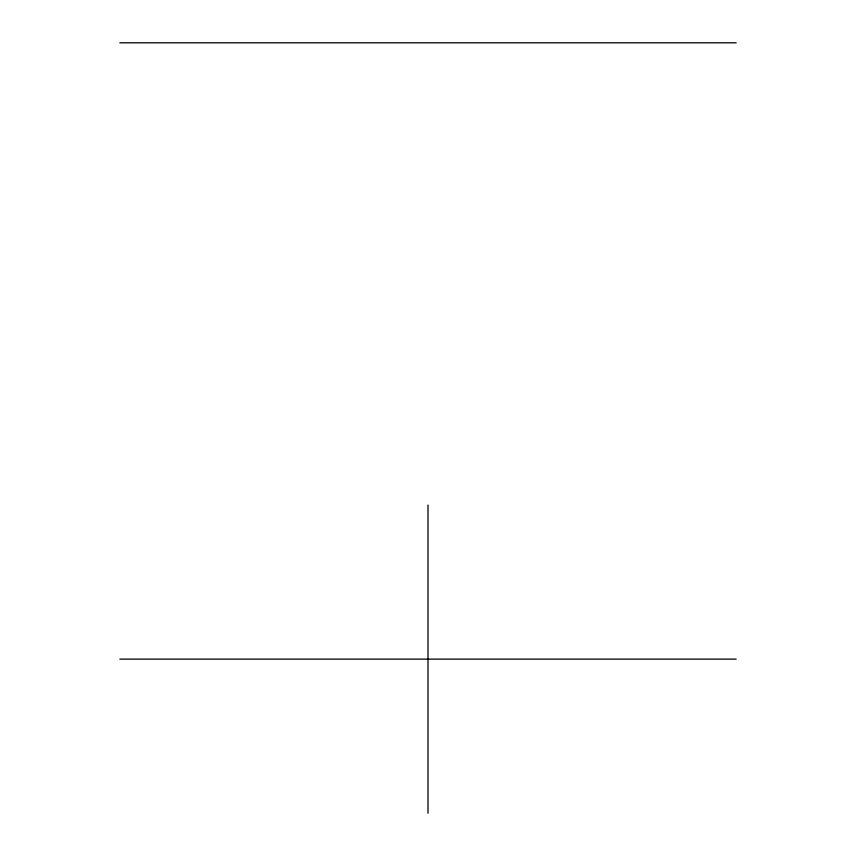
<?xml version="1.0" encoding="UTF-8"?>
<svg xmlns="http://www.w3.org/2000/svg" width="856" height="856" viewBox="0 0 856 856"><rect width="100%" height="100%" fill="white"/><g stroke="black" fill="none" stroke-linecap="round" stroke-linejoin="round"><path stroke-width="1.28" d="M119.84 42.8L736.16 42.8M119.84 659.12L736.16 659.12M428 505.04L428 813.2"/></g></svg>
